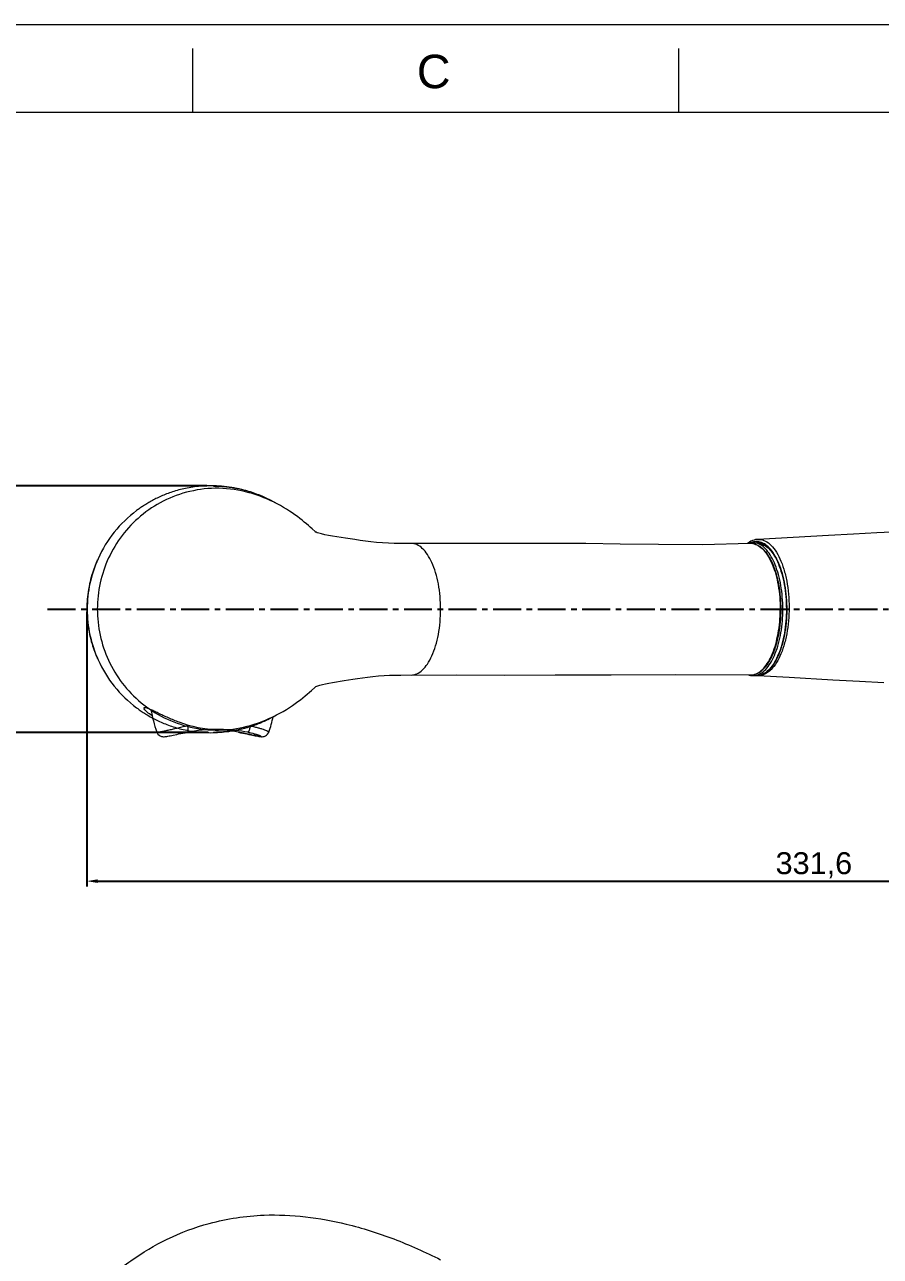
# Model space of a CAD drawing. Header units: millimetres. Extents: x 1991 to 2585, y -707 to 133.
# Drawn here: x 2194 to 2389.1, y -147.5 to 133.2 of the extents above; entities that cross this region are included whole.
import ezdxf

# ---------------------------------------------------------------- set-up
doc = ezdxf.new("R2010")
doc.units = ezdxf.units.MM
doc.header["$LTSCALE"] = 0.1
doc.linetypes.add('CENTERX2', pattern=[101.6, 63.5, -12.7, 12.7, -12.7])
doc.layers.get('0').update_dxf_attribs({"lineweight": 13})
doc.layers.add('CENTER', color=1, linetype='CENTERX2')
doc.layers.add('DIM', color=3, linetype='Continuous', lineweight=9)
doc.styles.get("Standard").update_dxf_attribs({"font": 'arial.ttf'})
doc.dimstyles.new('ISO-25', dxfattribs={"dimtxt": 2.5, "dimasz": 2.5, "dimexe": 1.25, "dimexo": 0.625, "dimtad": 1, "dimlfac": 1.33325, "dimtxsty": 'Standard', "dimcen": 2.5, "dimadec": 0, "dimazin": 0, "dimtfac": 1, "dimtmove": 0, "dimatfit": 3, "dimfxl": 0, "dimarcsym": 0})

# ---------------------------------------------------------------- blocks, each defined once
blk = doc.blocks.new('*D20')
at = {"layer": 'Defpoints', "color": 0}
for p in [(2236.13, 28.13), (2180.43, -28.15), (2236.48, -28.15)]:
    blk.add_point(p, dxfattribs=at)
at = {"layer": 'DIM', "color": 3, "lineweight": -2}
for p, q in [((2235.5, 28.13), (2179.18, 28.13)), ((2180.43, 25.63), (2180.43, -25.65)), ((2235.86, -28.15), (2179.18, -28.15))]:
    blk.add_line(p, q, dxfattribs=at)
at = {"layer": 'DIM', "color": 3}
for points in [[(2180.01, 25.63), (2180.84, 25.63), (2180.43, 28.13)], [(2180.01, -25.65), (2180.84, -25.65), (2180.43, -28.15)]]:
    blk.add_solid(points, dxfattribs=at)
at = {"layer": 'DIM', "color": 3, "insert": (2176.8, -0.01), "char_height": 5, "attachment_point": 5, "rotation": 90}
blk.add_mtext('56,3', dxfattribs=at)
blk = doc.blocks.new('*D21')
at = {"layer": 'Defpoints', "color": 0}
for p in [(2539.74, 0.23), (2208.18, -0.01), (2539.74, -62)]:
    blk.add_point(p, dxfattribs=at)
at = {"layer": 'DIM', "color": 3, "lineweight": -2}
for p, q in [((2208.18, -0.63), (2208.18, -63.25)), ((2539.74, -0.4), (2539.74, -63.25)), ((2210.68, -62), (2537.24, -62))]:
    blk.add_line(p, q, dxfattribs=at)
at = {"layer": 'DIM', "color": 3}
for points in [[(2210.68, -61.58), (2210.68, -62.41), (2208.18, -62)], [(2537.24, -61.58), (2537.24, -62.41), (2539.74, -62)]]:
    blk.add_solid(points, dxfattribs=at)
at = {"layer": 'DIM', "color": 3, "insert": (2373.96, -58.37), "char_height": 5, "attachment_point": 5}
blk.add_mtext('331,6', dxfattribs=at)

msp = doc.modelspace()

# ---------------------------------------------------------------- linework, layer by layer
at = {"color": 7, "linetype": 'Continuous'}
for p, q in [((1990.7425, 133.243), (2584.7424, 133.243)), ((2232.3424, 113.2431), (2232.3424, 127.7791)), ((2343.1424, 113.2431), (2343.1424, 127.7791)), ((2564.7424, 113.243), (2010.7425, 113.243)), ((2260.4151, 17.524), (2260.2507, 17.6698)), ((2383.0034, 17.1059), (2377.289, 16.7931)), ((2388.3289, 17.3954), (2383.0034, 17.1059)), ((2393.3127, 17.6641), (2388.3289, 17.3954)), ((2282.107, 14.9913), (2279.6325, 14.9917)), ((2359.4009, 14.976), (2359.444, 14.9776)), ((2360.3946, 14.8685), (2359.444, 14.9776)), ((2360.0736, 15.1412), (2360.8777, 15.1412)), ((2360.2386, 15.1368), (2360.0736, 15.1412)), ((2360.8777, 15.1412), (2361.0426, 15.1368)), ((2361.0426, 15.1368), (2361.055, 15.1361)), ((2361.1569, 15.908), (2361.1641, 15.9084)), ((2377.289, 16.7931), (2361.1637, 15.9033)), ((2210.5838, 11.181), (2210.6092, 11.2371)), ((2210.5846, 11.1813), (2210.6096, 11.2369)), ((2366.2483, -1.5656), (2366.2471, -1.5894)), ((2366.2471, -1.5894), (2366.4119, -1.5723)), ((2366.4144, -1.6046), (2366.416, -1.5722)), ((2210.6088, -11.2545), (2210.5841, -11.1996)), ((2210.5846, -11.1989), (2210.6095, -11.2543)), ((2279.762, -15.0094), (2292.4663, -15.0019)), ((2342.4563, -14.8904), (2359.5392, -15.0042)), ((2360.0736, -15.1588), (2360.8777, -15.1588)), ((2360.864, -15.0563), (2360.8788, -15.0524)), ((2378.3077, -16.0809), (2384.326, -16.4099)), ((2384.326, -16.4099), (2389.9144, -16.713)), ((2219.5145, -22.4743), (2219.6267, -22.5578)), ((2239.3513, -27.4451), (2239.2719, -27.4423)), ((2242.7535, -28.0628), (2242.7704, -28.0644)), ((2242.7536, -28.0612), (2242.7704, -28.0644)), ((2236.9813, -28.1475), (2237.483, -28.133))]:
    msp.add_line(p, q, dxfattribs=at)
for points in [[(2237.2094, 28.1232), (2236.6607, 28.1332), (2236.126, 28.1325), (2235.6066, 28.122), (2235.1018, 28.1027), (2234.6105, 28.075), (2234.1319, 28.0398), (2233.665, 27.9974), (2233.2087, 27.9484), (2232.7622, 27.8931), (2232.3251, 27.8318), (2231.897, 27.7649), (2231.4778, 27.6927), (2231.0669, 27.6156), (2230.6642, 27.5337), (2230.2692, 27.4473), (2229.8816, 27.3568), (2229.5012, 27.2622), (2229.1278, 27.1638), (2228.7611, 27.0618), (2228.401, 26.9563), (2228.0472, 26.8476), (2227.6995, 26.7358), (2227.3577, 26.621), (2227.0216, 26.5033), (2226.6909, 26.3829), (2226.3656, 26.2597), (2226.0452, 26.134), (2225.7298, 26.0057), (2225.4194, 25.8751), (2225.114, 25.7423), (2224.8136, 25.6074), (2224.5181, 25.4706), (2224.2276, 25.3321), (2223.9421, 25.1919), (2223.6616, 25.0503), (2223.386, 24.9073), (2223.1153, 24.7631), (2222.8496, 24.6179), (2222.5888, 24.4717), (2222.3327, 24.3247), (2222.0813, 24.1768), (2221.8348, 24.0285), (2221.5936, 23.8801), (2221.358, 23.732), (2221.1282, 23.5843), (2220.9043, 23.4375), (2220.6866, 23.2919), (2220.4752, 23.1478), (2220.2707, 23.0058), (2220.0739, 22.8666), (2219.8868, 22.7321), (2219.7222, 22.612), (2219.5077, 22.4529)], [(2242.4857, 27.4696), (2242.2611, 27.5195), (2241.7437, 27.6245), (2241.203, 27.7235), (2240.6433, 27.8145), (2240.0711, 27.8957), (2239.4925, 27.9656), (2238.9138, 28.0234), (2238.3386, 28.0688), (2237.7696, 28.102), (2237.2094, 28.1232)], [(2245.4816, 26.7122), (2245.2761, 26.7756), (2245.0685, 26.8379), (2244.8588, 26.899), (2244.647, 26.959), (2244.433, 27.0177), (2244.2168, 27.0752), (2243.9984, 27.1314), (2243.7779, 27.1863), (2243.5551, 27.2397), (2243.3302, 27.2918), (2243.103, 27.3424), (2242.8736, 27.3914), (2242.642, 27.439), (2242.4078, 27.485), (2242.1698, 27.5296), (2241.9272, 27.5729), (2241.6788, 27.615), (2241.4237, 27.6558), (2241.1609, 27.6954), (2240.8894, 27.7336), (2240.6097, 27.7702), (2240.3241, 27.8046), (2240.0348, 27.8364), (2239.7443, 27.8654), (2239.4548, 27.8912), (2239.1687, 27.9138), (2238.8881, 27.9331), (2238.6143, 27.9493), (2238.3486, 27.9624), (2238.0918, 27.9728), (2237.8452, 27.9805), (2237.6107, 27.9859), (2237.3931, 27.9892), (2237.2094, 27.9908), (2237.0585, 27.9912)], [(2260.2507, 17.6698), (2259.5444, 18.3037), (2259.1263, 18.6757), (2258.6842, 19.063), (2258.2304, 19.4526), (2257.7598, 19.8472), (2257.2604, 20.2547), (2256.7347, 20.6705), (2256.184, 21.0909), (2255.6078, 21.5136), (2254.9991, 21.9413), (2254.3582, 22.3703), (2253.6995, 22.7894), (2253.0224, 23.1981), (2252.327, 23.5954), (2251.6118, 23.9811), (2250.8753, 24.3552), (2250.1175, 24.7164), (2249.3421, 25.0619), (2248.5368, 25.3961), (2247.6925, 25.7201), (2246.8042, 26.033), (2245.868, 26.3328), (2245.1609, 26.5395)], [(2251.2401, 24.17), (2251.2385, 24.1709), (2251.1128, 24.2438), (2250.9859, 24.3165), (2250.8578, 24.389), (2250.7285, 24.4613), (2250.598, 24.5334), (2250.4662, 24.6053), (2250.3332, 24.6769), (2250.1988, 24.7483), (2250.0632, 24.8194), (2249.9262, 24.8903), (2249.7878, 24.9609), (2249.6481, 25.0312), (2249.5069, 25.1013), (2249.3643, 25.1711), (2249.2202, 25.2406), (2249.0742, 25.31), (2248.9257, 25.3796), (2248.7742, 25.4494), (2248.619, 25.5199), (2248.4596, 25.5911), (2248.2958, 25.6629), (2248.128, 25.7353), (2247.9564, 25.808), (2247.7812, 25.8808), (2247.6027, 25.9536), (2247.4212, 26.0261), (2247.237, 26.0982), (2247.0503, 26.1698), (2246.8613, 26.2407), (2246.6704, 26.3108), (2246.4774, 26.38), (2246.2824, 26.4484), (2246.0853, 26.5158), (2245.8861, 26.5823), (2245.6849, 26.6477), (2245.4816, 26.7122)], [(2279.6325, 14.9917), (2278.2883, 14.9954), (2276.9473, 15.0271), (2275.6008, 15.101), (2274.2608, 15.2146), (2272.9536, 15.3579), (2271.6909, 15.5193), (2270.4734, 15.6891), (2269.3133, 15.8583), (2268.2144, 16.0222), (2267.1621, 16.181), (2266.1463, 16.3366), (2265.1593, 16.4916), (2264.2098, 16.6478), (2263.3027, 16.8084), (2262.4541, 16.9745), (2261.7126, 17.1401), (2261.1121, 17.2966), (2260.6952, 17.4238), (2260.4332, 17.5167), (2260.2814, 17.5781), (2260.2086, 17.611), (2260.2012, 17.6146)], [(2359.3986, 14.9756), (2348.5293, 14.6853), (2338.5137, 14.7176), (2329.775, 14.8422), (2321.9245, 14.9395), (2314.4254, 14.9831), (2307.2764, 14.9912), (2300.7203, 14.9866), (2294.5568, 14.9696), (2288.3572, 14.9838), (2282.107, 14.9913)], [(2366.4119, -1.5723), (2366.433, 1.0187), (2366.2166, 3.8756), (2365.7465, 6.6182), (2365.0411, 9.1103), (2364.1259, 11.2518), (2363.0256, 12.9716), (2361.7705, 14.1983), (2360.3946, 14.8685)], [(2260.2757, -17.7065), (2260.2745, -17.7072), (2260.3118, -17.6888), (2260.4186, -17.6408), (2260.5973, -17.5689), (2260.8777, -17.4696), (2261.2962, -17.3415), (2261.8759, -17.1887), (2262.5749, -17.0296), (2263.3642, -16.8713), (2264.2008, -16.7188), (2265.067, -16.5718), (2265.9627, -16.4271), (2266.8874, -16.2815), (2267.8449, -16.133), (2268.8457, -15.9792), (2269.9047, -15.8183), (2271.0315, -15.6515), (2272.2071, -15.4868), (2273.4205, -15.3333), (2274.671, -15.2005), (2275.9443, -15.0988), (2277.2173, -15.0359), (2278.4891, -15.0115), (2279.762, -15.0094)], [(2292.4663, -15.0019), (2303.4006, -15.0089), (2314.9591, -15.0052), (2327.7639, -14.9611), (2342.4563, -14.8904)], [(2361.1639, -15.1352), (2368.3029, -15.5299), (2378.3077, -16.0809)], [(2244.7194, -26.6822), (2245.4061, -26.4946), (2246.3578, -26.2092), (2247.2812, -25.9028), (2248.1742, -25.5778), (2249.0331, -25.2374), (2249.8617, -24.8822), (2250.6663, -24.5112), (2251.448, -24.125), (2252.2081, -23.7242), (2252.9476, -23.3092), (2253.6675, -22.8804), (2254.368, -22.4388), (2255.0486, -21.9854), (2255.6907, -21.5352), (2256.3061, -21.0833), (2256.8912, -20.6355), (2257.439, -20.2006), (2257.9541, -19.7786), (2258.4463, -19.3643), (2258.9202, -18.956), (2259.3674, -18.5638), (2260.1341, -17.8841)], [(2260.1341, -17.8841), (2260.3919, -17.6586), (2260.4061, -17.6464)], [(2219.6267, -22.5578), (2219.7653, -22.6599), (2219.9369, -22.7847), (2220.1329, -22.925), (2220.3435, -23.0731), (2220.5665, -23.2269), (2220.8001, -23.3848), (2221.0419, -23.5448), (2221.291, -23.7061), (2221.547, -23.868), (2221.8096, -24.0303), (2222.0787, -24.1925), (2222.3541, -24.3545), (2222.6357, -24.5158), (2222.9233, -24.6763), (2223.2169, -24.8355), (2223.5162, -24.9933), (2223.821, -25.1493), (2224.1313, -25.3033), (2224.4466, -25.4549), (2224.7668, -25.604), (2225.0917, -25.7502), (2225.4211, -25.8935), (2225.7553, -26.0337), (2226.0943, -26.1708), (2226.4383, -26.3048), (2226.7873, -26.4354), (2227.1416, -26.5627), (2227.5012, -26.6865), (2227.8663, -26.8066), (2228.237, -26.9229), (2228.6133, -27.0353), (2228.9954, -27.1437), (2229.3835, -27.2478), (2229.7776, -27.3475), (2230.1779, -27.4426), (2230.5844, -27.5329), (2230.9973, -27.6182), (2231.4168, -27.6982), (2231.843, -27.7727), (2232.2759, -27.8416), (2232.7156, -27.9044), (2233.1623, -27.9609), (2233.6161, -28.0108), (2234.0771, -28.0538), (2234.5452, -28.0895), (2235.0205, -28.1176), (2235.5024, -28.1378), (2235.9902, -28.1496), (2236.4834, -28.153), (2236.9813, -28.1475)], [(2245.1484, -26.8327), (2245.3299, -26.7778), (2245.509, -26.7223), (2245.6859, -26.6662), (2245.8607, -26.6095), (2246.0333, -26.5522), (2246.2039, -26.4944), (2246.3726, -26.436), (2246.5394, -26.377), (2246.7044, -26.3175), (2246.8677, -26.2575), (2247.0293, -26.197), (2247.1892, -26.136), (2247.3476, -26.0744), (2247.5044, -26.0124), (2247.6596, -25.9499), (2247.8131, -25.8871), (2247.9649, -25.8239), (2248.115, -25.7603), (2248.2633, -25.6965), (2248.4099, -25.6325), (2248.5547, -25.5682), (2248.6978, -25.5038), (2248.8389, -25.4393), (2248.9783, -25.3746), (2249.1158, -25.3099), (2249.2514, -25.2452), (2249.385, -25.1806), (2249.5168, -25.116), (2249.6466, -25.0515), (2249.7746, -24.9872), (2249.9008, -24.9229), (2250.0253, -24.8586), (2250.1483, -24.7944), (2250.2697, -24.7303), (2250.3898, -24.6661), (2250.5085, -24.6019), (2250.626, -24.5376), (2250.7343, -24.4776)], [(2224.1124, -28.0201), (2224.1992, -28.2242), (2224.3931, -28.514), (2224.6385, -28.7454), (2224.9129, -28.9108), (2225.1857, -29.0098), (2225.4305, -29.0557), (2225.6371, -29.0686), (2225.8211, -29.0646), (2226.0014, -29.0503), (2226.1935, -29.0275), (2226.4065, -28.996), (2226.6454, -28.9557), (2226.9118, -28.9065), (2227.2049, -28.8491), (2227.527, -28.7835), (2227.8791, -28.7099), (2228.673, -28.5416)], [(2228.673, -28.5416), (2229.1128, -28.4487), (2229.5782, -28.3518), (2230.0653, -28.2526), (2230.5689, -28.1529), (2231.0402, -28.0628)], [(2237.0352, -28.0091), (2237.028, -28.0091), (2237.1928, -28.0087)], [(2237.1928, -28.0087), (2237.3772, -28.0072), (2237.5981, -28.0039), (2237.8373, -27.9984), (2238.0893, -27.9905), (2238.3506, -27.98), (2238.6186, -27.9667), (2238.8909, -27.9507), (2239.1651, -27.9318), (2239.4387, -27.9103), (2239.7091, -27.8865), (2239.9738, -27.8606), (2240.2324, -27.8329), (2240.4851, -27.8035), (2240.7324, -27.7725), (2240.9745, -27.7399), (2241.212, -27.7059), (2241.4451, -27.6705), (2241.6743, -27.6338), (2241.8999, -27.5957), (2242.1224, -27.5563), (2242.3421, -27.5156), (2242.5592, -27.4736), (2242.7739, -27.4303), (2242.9859, -27.3858), (2243.1954, -27.3402), (2243.4023, -27.2935), (2243.6067, -27.2457), (2243.8084, -27.197), (2244.0076, -27.1474), (2244.2042, -27.0968), (2244.3982, -27.0455), (2244.5895, -26.9933), (2244.7783, -26.9405), (2244.9646, -26.8869), (2245.1484, -26.8327)], [(2237.483, -28.133), (2237.9881, -28.1093), (2238.4957, -28.0763), (2239.0052, -28.0338), (2239.5159, -27.9818), (2240.0272, -27.9203), (2240.5383, -27.8492), (2241.0486, -27.7687), (2241.5573, -27.6788), (2242.064, -27.5797), (2242.5466, -27.476)], [(2242.7535, -28.0628), (2243.2248, -28.1529), (2243.7284, -28.2526), (2244.2155, -28.3518), (2244.6809, -28.4487), (2245.1207, -28.5416), (2245.9146, -28.7099)], [(2245.9146, -28.7099), (2246.2667, -28.7835), (2246.5888, -28.8491), (2246.8819, -28.9065), (2247.1483, -28.9557), (2247.3872, -28.996), (2247.6002, -29.0275), (2247.7923, -29.0503), (2247.9726, -29.0646), (2248.1566, -29.0686), (2248.3632, -29.0557), (2248.608, -29.0098), (2248.8808, -28.9108), (2249.1552, -28.7454), (2249.4006, -28.514), (2249.5945, -28.2242), (2249.6812, -28.0201)]]:
    msp.add_lwpolyline(points, dxfattribs=at)
for centre, radius, start, end in [((2236.2672, 0.0216), 28.0008, 126.764183, 155.779236), ((2362.0836, 10.7866), 5.3015, 122.310892, 127.701394), ((2360.1362, 11.5295), 3.6187, 106.031211, 107.620158), ((2360.1085, 11.6283), 3.5161, 101.806527, 106.040859), ((2361.8869, 11.0878), 4.9418, 121.805528, 122.250631), ((2360.093, 11.6983), 3.4443, 101.074489, 101.793081), ((2360.0767, 11.7896), 3.3516, 90.051893, 101.100267), ((2359.5381, 11.944), 3.0349, 83.457447, 91.775415), ((2361.0931, 11.7368), 3.7036, 111.801383, 114.886021), ((2361.0041, 11.9628), 3.4607, 105.970578, 111.823112), ((2359.5331, 11.9019), 3.0773, 81.231003, 83.454619), ((2360.8777, 11.843), 3.2982, 88.970237, 89.999962), ((2360.8775, 11.8381), 3.3031, 86.911969, 88.969691), ((2236.307, -0.002), 28.0468, 155.768526, 180.013844), ((2356.8094, 7.929), 8.0206, 38.858413, 39.267104), ((2235.4853, -0.0203), 27.3048, 155.780564, 163.36716), ((2235.4689, -0.0141), 27.2867, 155.779135, 163.369745), ((2235.4736, -0.0111), 27.2912, 167.842513, 172.922831), ((2235.4487, -0.005), 27.2647, 167.844001, 172.929122), ((2235.4264, -0.0021), 27.2432, 163.368276, 167.840025), ((2235.4673, -0.0103), 27.284, 163.376439, 167.841358), ((2235.4487, -0.0068), 27.266, 172.925337, 177.48031), ((2235.526, -0.014), 27.3426, 172.930407, 177.472422), ((2235.5062, -0.009), 27.3235, 177.481076, 182.482257), ((2235.4238, -0.0094), 27.2403, 177.47259, 179.998768), ((2235.4218, -0.0082), 27.2383, 180.001202, 182.491725), ((2235.45, -0.0111), 27.2672, 182.483096, 187.170705), ((2235.5264, -0.0035), 27.3429, 182.492013, 187.166444), ((2236.3128, -0.0138), 28.0526, 179.989742, 204.240911), ((2333.0728, -0.0159), 33.2116, 357.325538, 0.012841), ((2333.8933, -0.0239), 32.5842, 357.272183, 357.435092), ((2235.4733, -0.007), 27.2909, 187.173187, 192.133007), ((2235.4458, -0.0131), 27.2618, 187.167644, 192.13261), ((2235.4307, -0.0148), 27.2476, 192.13581, 196.887083), ((2235.4709, -0.0063), 27.2878, 192.13545, 196.87957), ((2235.483, 0.0014), 27.3023, 196.887679, 204.220993), ((2235.4635, -0.0054), 27.2809, 196.885815, 204.222361), ((2236.2351, -0.0628), 27.9617, 204.214718, 233.274602), ((2357.1604, -8.2381), 7.5643, 318.48385, 320.334333), ((2360.1052, -11.6573), 3.5041, 253.841697, 259.613155), ((2360.0869, -11.7487), 3.4109, 259.638772, 260.459401), ((2360.0772, -11.811), 3.3479, 260.446566, 266.894037), ((2360.0737, -11.8569), 3.3019, 266.911833, 269.998906), ((2258.0231, -16.4462), 35.8313, 190.319773, 198.845118), ((2215.819, -16.46), 35.7811, 341.150835, 347.011296), ((2238.4959, -1.0333), 26.3862, 249.22464, 268.833545), ((2237.9599, -64.9426), 37.5233, 90.003974, 100.626779), ((2235.8358, -64.9111), 37.4918, 86.758806, 88.377594), ((2235.8365, -64.9882), 37.5689, 86.771243, 87.97787), ((2235.8357, -65.0029), 37.5837, 85.974148, 86.771261), ((2235.8363, -64.901), 37.4818, 85.966932, 86.758733), ((2237.9573, -64.9988), 37.5795, 89.201104, 90.000001), ((2238.4818, -1.1887), 26.2306, 268.857454, 269.999639), ((2235.8353, -64.9156), 37.4963, 84.763254, 85.966872), ((2235.835, -65.0121), 37.5929, 84.771263, 85.974125), ((2237.9575, -64.9902), 37.571, 87.995046, 89.201121), ((2235.8271, -64.986), 37.5672, 79.375463, 84.76065), ((2235.8274, -65.0764), 37.6576, 79.401538, 84.768677), ((2237.953, -65.047), 37.6279, 79.374126, 87.870245)]:
    msp.add_arc(centre, radius, start, end, dxfattribs=at)
for points, knots in [([(2245.1609, 26.5395), (2242.9371, 27.1636), (2238.3871, 27.8322), (2231.6757, 27.1124), (2225.5635, 24.8787), (2220.3131, 21.408), (2216.0714, 16.9606), (2212.9394, 11.7604), (2211.0017, 6.0246), (2210.5625, 2.0023), (2210.5625, -0.0088)], [0, 0, 0, 0, 0.13757928, 0.27039287, 0.39813679, 0.52149242, 0.64204087, 0.76122921, 0.88021278, 1, 1, 1, 1]), ([(2288.8443, -0.0088), (2288.8443, 1.9195), (2288.6074, 4.7514), (2287.7701, 8.2881), (2286.9463, 10.5588), (2285.9425, 12.4337), (2284.7889, 13.8518), (2283.5058, 14.7652), (2282.5508, 14.9906), (2282.107, 14.9913)], [0, 0, 0, 0, 0.32760354, 0.47916197, 0.6165715, 0.73683573, 0.83889577, 0.9245918, 1, 1, 1, 1]), ([(2361.1564, 15.9078), (2360.9952, 15.8986), (2360.3368, 15.8158), (2359.7077, 15.5514), (2359.2824, 15.2876)], [0, 0, 0, 0, 0.24395385, 1, 1, 1, 1]), ([(2360.0022, 14.9432), (2360.4392, 14.8758), (2361.3512, 14.521), (2362.5463, 13.5007), (2363.6172, 12.0299), (2364.9227, 9.3872), (2365.9983, 5.3139), (2366.2829, 1.8307), (2366.2844, -0.0085)], [0, 0, 0, 0, 0.07718865, 0.1661184, 0.27105044, 0.39271095, 0.67892272, 1, 1, 1, 1]), ([(2361.109, 15.4057), (2360.8444, 15.423), (2360.4843, 15.3985), (2360.1387, 15.3147), (2360.0519, 15.2899)], [0, 0, 0, 0, 0.7459978, 1, 1, 1, 1]), ([(2360.8507, 15.0421), (2360.8001, 15.0551), (2360.5987, 15.1015), (2360.3928, 15.1284), (2360.2386, 15.1368)], [0, 0, 0, 0, 0.25274209, 1, 1, 1, 1]), ([(2360.8788, -15.0524), (2361.3097, -14.9382), (2362.1915, -14.4978), (2363.3338, -13.4016), (2364.3583, -11.8867), (2365.2407, -9.9965), (2365.9578, -7.7873), (2366.4866, -5.3278), (2366.8101, -2.6963), (2366.9175, 0.0223), (2366.8051, 2.7399), (2366.4768, 5.3684), (2365.9435, 7.8231), (2365.2224, 10.0257), (2364.3364, 11.9079), (2363.309, 13.4138), (2362.1641, 14.5), (2361.2814, 14.932), (2360.8507, 15.0421)], [0, 0, 0, 0, 0.03920365, 0.0846707, 0.13794403, 0.19917058, 0.26758169, 0.34181365, 0.42011508, 0.50049621, 0.58085317, 0.65908354, 0.73320141, 0.80146202, 0.8625133, 0.91560333, 0.96090388, 1, 1, 1, 1]), ([(2360.8777, -15.1588), (2361.1149, -15.1588), (2361.5972, -15.106), (2362.5611, -14.7877), (2363.7183, -13.9793), (2364.8999, -12.5381), (2365.9165, -10.6606), (2366.7454, -8.4052), (2367.3638, -5.8468), (2367.7505, -3.0752), (2367.8915, -0.1908), (2367.7818, 2.7002), (2367.4253, 5.4916), (2366.8349, 8.082), (2366.0311, 10.3797), (2365.0367, 12.3081), (2363.8754, 13.8066), (2362.7341, 14.674), (2361.7756, 15.0443), (2361.2934, 15.1236), (2361.0555, 15.1364)], [0, 0, 0, 0, 0.0199021, 0.04032952, 0.0846235, 0.13596284, 0.1954887, 0.26291599, 0.33700119, 0.41588576, 0.49733741, 0.57894236, 0.65827631, 0.73307438, 0.80141942, 0.86197461, 0.91431119, 0.95936602, 0.98001313, 1, 1, 1, 1]), ([(2361.055, 15.1361), (2361.4888, 15.1109), (2362.4083, 14.8491), (2363.6362, 13.9371), (2364.7438, 12.5658), (2365.7119, 10.7789), (2366.5163, 8.6313), (2367.1309, 6.1918), (2367.535, 3.5417), (2367.7145, 0.7704), (2367.6631, -2.0274), (2367.3826, -4.7563), (2366.8829, -7.3236), (2366.1811, -9.6428), (2365.3009, -11.6379), (2364.2673, -13.2461), (2363.1071, -14.4194), (2362.2024, -14.9024), (2361.7588, -15.0313)], [0, 0, 0, 0, 0.0376393, 0.08033019, 0.13060368, 0.1892046, 0.25567012, 0.32876445, 0.40675242, 0.4875846, 0.56904468, 0.64888086, 0.72493407, 0.79527488, 0.85836305, 0.9132642, 0.95998707, 1, 1, 1, 1]), ([(2365.6154, 11.1645), (2365.3357, 11.7691), (2364.7421, 12.8622), (2363.6508, 14.2131), (2362.4419, 15.1146), (2361.5367, 15.3777), (2361.109, 15.4057)], [0, 0, 0, 0, 0.30938405, 0.57505473, 0.80089374, 1, 1, 1, 1]), ([(2361.1641, 15.9084), (2361.6315, 15.9339), (2362.6466, 15.7498), (2364.0172, 14.8311), (2365.2412, 13.3712), (2366.3027, 11.4255), (2367.1722, 9.0603), (2368.0561, 5.3651), (2368.3054, 2.4025), (2368.3046, 0.3841)], [0, 0, 0, 0, 0.07611058, 0.16161475, 0.26324956, 0.38315129, 0.52031744, 0.67181141, 1, 1, 1, 1]), ([(2363.019, 13.0055), (2362.9293, 13.1153), (2362.5812, 13.5185), (2362.1863, 13.8835), (2361.8695, 14.1129)], [0, 0, 0, 0, 0.26607742, 1, 1, 1, 1]), ([(2366.4448, -1.4821), (2366.5089, -0.0524), (2366.453, 2.7565), (2365.8489, 6.7413), (2364.9176, 9.7429), (2363.9213, 11.7452), (2363.3547, 12.5892), (2363.055, 12.9611)], [0, 0, 0, 0, 0.28440442, 0.55640431, 0.79886635, 0.90507739, 1, 1, 1, 1]), ([(2368.3046, 0.3841), (2368.3057, -1.6343), (2368.0564, -4.597), (2367.1725, -8.2921), (2366.303, -10.6574), (2365.2416, -12.6031), (2364.0175, -14.0631), (2362.6469, -14.9817), (2361.6318, -15.1658), (2361.1644, -15.1403)], [0, 0, 0, 0, 0.32818468, 0.47967822, 0.61684523, 0.7367485, 0.83838463, 0.92388935, 1, 1, 1, 1]), ([(2210.5625, -0.0088), (2210.5625, -1.9889), (2210.9926, -5.9914), (2212.9213, -11.7492), (2216.1008, -17.0266), (2220.4297, -21.5278), (2225.7365, -24.9804), (2231.7836, -27.1391), (2238.2607, -27.831), (2242.6061, -27.2365), (2244.7194, -26.6822)], [0, 0, 0, 0, 0.11901808, 0.2397999, 0.36224695, 0.48631584, 0.6120099, 0.7394228, 0.86868047, 1, 1, 1, 1]), ([(2282.1001, -15.0093), (2282.5462, -15.0092), (2283.5049, -14.7831), (2284.7916, -13.8682), (2285.9438, -12.4484), (2286.9465, -10.5762), (2287.7687, -8.3096), (2288.6069, -4.7736), (2288.8443, -1.9401), (2288.8443, -0.0088)], [0, 0, 0, 0, 0.07576873, 0.16163189, 0.26369227, 0.38371959, 0.52077481, 0.67201097, 1, 1, 1, 1]), ([(2359.539, -15.0046), (2359.9828, -15.0046), (2360.9195, -14.804), (2362.1829, -13.9795), (2363.3088, -12.7121), (2364.6958, -10.3634), (2365.9093, -6.6059), (2366.328, -3.35), (2366.4144, -1.6046)], [0, 0, 0, 0, 0.08228343, 0.17234848, 0.2753925, 0.39402322, 0.67594383, 1, 1, 1, 1]), ([(2359.5392, -15.0042), (2359.9568, -15.0045), (2360.8482, -14.811), (2362.0607, -14.0083), (2363.1611, -12.7578), (2364.5384, -10.4064), (2365.7473, -6.6266), (2366.1638, -3.3489), (2366.2476, -1.5894)], [0, 0, 0, 0, 0.07793236, 0.16503804, 0.26710477, 0.3862099, 0.67131892, 1, 1, 1, 1]), ([(2362.9833, -13.0665), (2363.5064, -12.4358), (2364.441, -10.8851), (2365.454, -8.1738), (2366.1563, -5.0043), (2366.3848, -2.7448), (2366.4405, -1.5746)], [0, 0, 0, 0, 0.20198584, 0.44148995, 0.7112, 1, 1, 1, 1]), ([(2361.8784, -14.124), (2361.9609, -14.064), (2362.3001, -13.8005), (2362.6073, -13.497), (2362.8243, -13.252)], [0, 0, 0, 0, 0.23766274, 1, 1, 1, 1]), ([(2360.0736, -15.1588), (2360.1396, -15.1588), (2360.4057, -15.1502), (2360.6704, -15.1067), (2360.864, -15.0563)], [0, 0, 0, 0, 0.24812149, 1, 1, 1, 1]), ([(2361.7588, -15.0313), (2361.6864, -15.0524), (2361.3981, -15.1258), (2361.0995, -15.1588), (2360.8777, -15.1588)], [0, 0, 0, 0, 0.2538813, 1, 1, 1, 1]), ([(2221.2021, -22.5359), (2221.2022, -22.4977), (2221.2494, -22.4021), (2221.3514, -22.3977), (2221.4029, -22.3977)], [0, 0, 0, 0, 0.42540603, 1, 1, 1, 1]), ([(2221.4029, -22.3977), (2221.5591, -22.3977), (2221.9534, -22.5129), (2222.6193, -22.7794), (2223.4705, -23.1753), (2224.4603, -23.6513), (2225.5528, -24.174), (2227.1111, -24.8898), (2228.3177, -25.3933), (2229.1366, -25.7038)], [0, 0, 0, 0, 0.05560194, 0.14328598, 0.25681568, 0.38925564, 0.53469516, 0.68808293, 1, 1, 1, 1]), ([(2221.2793, -22.7523), (2221.2673, -22.732), (2221.2309, -22.6648), (2221.202, -22.5893), (2221.2021, -22.5359)], [0, 0, 0, 0, 0.30612481, 1, 1, 1, 1]), ([(2223.0804, -24.2934), (2222.6726, -24.0371), (2222.1268, -23.654), (2221.5481, -23.1092), (2221.3465, -22.8661), (2221.2793, -22.7523)], [0, 0, 0, 0, 0.60607743, 0.83371197, 1, 1, 1, 1]), ([(2224.1124, -28.0201), (2224.1195, -28.0408), (2224.167, -28.0578), (2224.2296, -28.0659), (2224.2751, -28.0674), (2224.3004, -28.0674)], [0, 0, 0, 0, 0.32918551, 0.61796752, 1, 1, 1, 1]), ([(2231.1379, -26.5885), (2230.4093, -26.7605), (2229.3255, -27.0187), (2227.9101, -27.3555), (2226.9275, -27.5852), (2226.0523, -27.7817), (2225.3175, -27.9328), (2224.8047, -28.0221), (2224.4843, -28.0596), (2224.3561, -28.0674), (2224.3004, -28.0674)], [0, 0, 0, 0, 0.32081471, 0.4774578, 0.62348751, 0.75325756, 0.86178915, 0.94500279, 0.9761534, 1, 1, 1, 1]), ([(2231.1379, -26.5885), (2231.1699, -26.7702), (2231.205, -27.036), (2231.2212, -27.3774), (2231.2177, -27.5952), (2231.197, -27.7804), (2231.1617, -27.9376), (2231.0975, -28.0519), (2231.0404, -28.0628)], [0, 0, 0, 0, 0.36207669, 0.52549703, 0.66991322, 0.79097938, 0.88589233, 1, 1, 1, 1]), ([(2244.8914, -28.0644), (2245.1442, -28.1118), (2245.625, -28.2094), (2246.2041, -28.3473), (2246.6222, -28.4603), (2246.8956, -28.5404), (2247.1377, -28.6177), (2247.3468, -28.6908), (2247.5211, -28.7584), (2247.6597, -28.8192), (2247.7616, -28.8723), (2247.8236, -28.9126), (2247.8525, -28.9422), (2247.8631, -28.9597), (2247.8627, -28.9773), (2247.8498, -28.9903), (2247.8291, -28.9989), (2247.8, -29.0051), (2247.762, -29.0087), (2247.6936, -29.0102), (2247.5859, -29.0042), (2247.4311, -28.9876), (2247.243, -28.9608), (2246.9293, -28.9087), (2246.4669, -28.8201), (2245.839, -28.6906), (2245.1291, -28.5402), (2244.3632, -28.3792), (2243.5708, -28.2178), (2243.0366, -28.1143), (2242.7704, -28.0644)], [0, 0, 0, 0, 0.09264502, 0.17663264, 0.21430303, 0.24859305, 0.27919032, 0.30583508, 0.3283222, 0.34650373, 0.36029807, 0.36972747, 0.37289068, 0.37516413, 0.37689951, 0.37877762, 0.38136487, 0.38489747, 0.38946004, 0.3950839, 0.40954481, 0.42825909, 0.45111654, 0.47796067, 0.542771, 0.62062877, 0.70883117, 0.80405387, 0.90246987, 1, 1, 1, 1]), ([(2244.8914, -28.0644), (2244.9174, -28.0644), (2244.9786, -28.0376), (2245.0563, -27.9557), (2245.1383, -27.8311), (2245.2206, -27.6651), (2245.3014, -27.4628), (2245.406, -27.1431), (2245.4678, -26.8869), (2245.5027, -26.7095)], [0, 0, 0, 0, 0.05090547, 0.12278987, 0.21991907, 0.34162504, 0.48503885, 0.64599992, 1, 1, 1, 1]), ([(2245.7983, -26.6539), (2246.0765, -26.7214), (2246.611, -26.8569), (2247.3708, -27.0678), (2248.0452, -27.2741), (2248.6171, -27.4685), (2249.0216, -27.6236), (2249.2825, -27.738), (2249.4304, -27.8098), (2249.5442, -27.8737), (2249.6167, -27.9227), (2249.656, -27.9592), (2249.6771, -27.9845), (2249.6853, -28.0083), (2249.6813, -28.0201)], [0, 0, 0, 0, 0.20667462, 0.39799276, 0.5691065, 0.71566744, 0.8339896, 0.8816383, 0.92123934, 0.95262192, 0.9757596, 0.98432319, 0.99101598, 1, 1, 1, 1]), ([(2210.5625, -154.862), (2212.962, -152.5686), (2217.999, -148.3654), (2226.5726, -143.2468), (2236.77, -139.412), (2250.6468, -137.3689), (2265.0192, -139.1505), (2278.339, -143.4068), (2285.3618, -146.5501), (2288.8443, -148.3019)], [0, 0, 0, 0, 0.1180704, 0.23237492, 0.353644, 0.50328229, 0.72694579, 0.86133261, 1, 1, 1, 1])]:
    msp.add_open_spline(points, degree=3, knots=knots, dxfattribs=at)
at = {"layer": 'CENTER'}
msp.add_line((2199.2355, -0.0088), (2543.7558, -0.0088), dxfattribs=at)

# ---------------------------------------------------------------- texts
at = {"insert": (2287.2642, 122.5106), "char_height": 7.6238, "attachment_point": 5}
msp.add_mtext_dynamic_manual_height_columns('C', width=10, gutter_width=12.5, heights=[0], dxfattribs=at)

# ---------------------------------------------------------------- dimensions: what is measured, and where the dimension line sits
at = {"layer": 'DIM'}
dim = msp.add_linear_dim(base=(2180.4278, -28.153), p1=(2236.126, 28.1325), p2=(2236.4834, -28.153), angle=90, dimstyle='ISO-25', override={"dimtxt": 5, "dimdec": 1, "dimlfac": 1, "dimcen": 5, "dimclrd": 3, "dimclre": 3, "dimclrt": 3, "dimtdec": 1, "dimfxl": 1.25}, dxfattribs=at)
dim.commit()
dim.dimension.update_dxf_attribs({"geometry": '*D20', "text_midpoint": (2176.7981, -0.0102)})
dim = msp.add_linear_dim(base=(2539.7397, -61.9955), p1=(2208.1835, -0.0088), p2=(2539.7397, 0.227), dimstyle='ISO-25', override={"dimtxt": 5, "dimdec": 1, "dimlfac": 1, "dimcen": 5, "dimclrd": 3, "dimclre": 3, "dimclrt": 3, "dimtdec": 1, "dimfxl": 1.25}, dxfattribs=at)
dim.commit()
dim.dimension.update_dxf_attribs({"geometry": '*D21', "text_midpoint": (2373.9616, -58.3658)})

doc.saveas('drawing.dxf')
